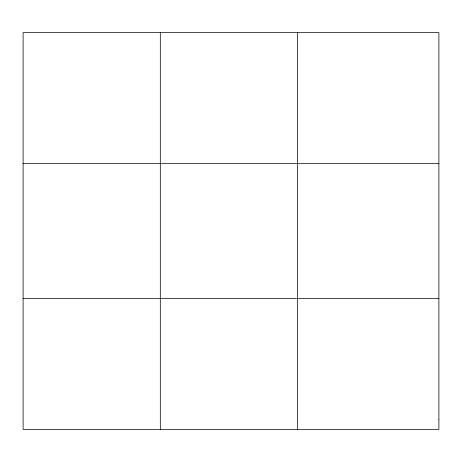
<?xml version="1.0" encoding="UTF-8"?>
<svg xmlns="http://www.w3.org/2000/svg" width="462" height="462" viewBox="0 0 462 462"><rect width="100%" height="100%" fill="white"/><g stroke="black" fill="none" stroke-linecap="round" stroke-linejoin="round"><path stroke-width="0.69" d="M160.314 32.611L160.314 429.389M297.528 32.611L297.528 429.389M23.1 163.548L438.9 163.548M23.1 298.452L438.9 298.452M438.9 419.311L438.9 429.389L23.1 429.389L23.1 32.611L438.9 32.611L438.9 419.311"/></g></svg>
